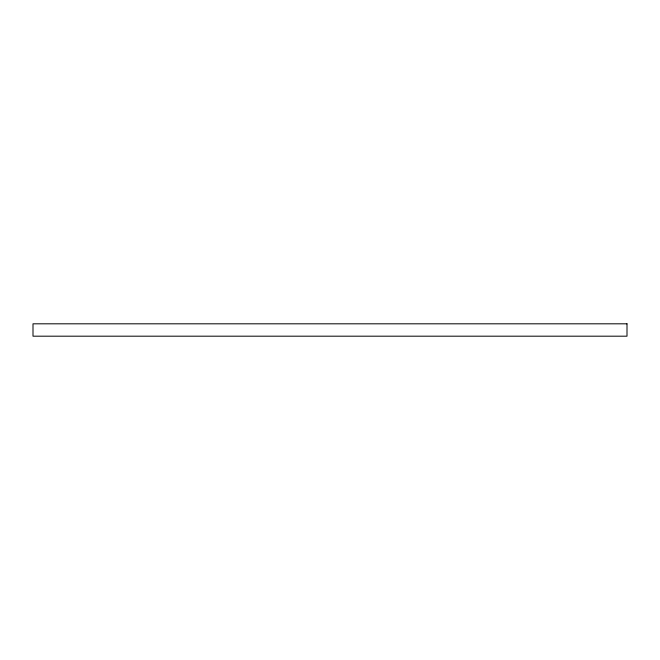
<?xml version="1.0" encoding="UTF-8"?>
<svg xmlns="http://www.w3.org/2000/svg" width="660" height="660" viewBox="0 0 660 660"><rect width="100%" height="100%" fill="white"/><g stroke="black" fill="none" stroke-linecap="round" stroke-linejoin="round"><path stroke-width="0.99" d="M627 323.812L33 323.812L33 336.188L627 336.188L627 323.812"/></g></svg>
